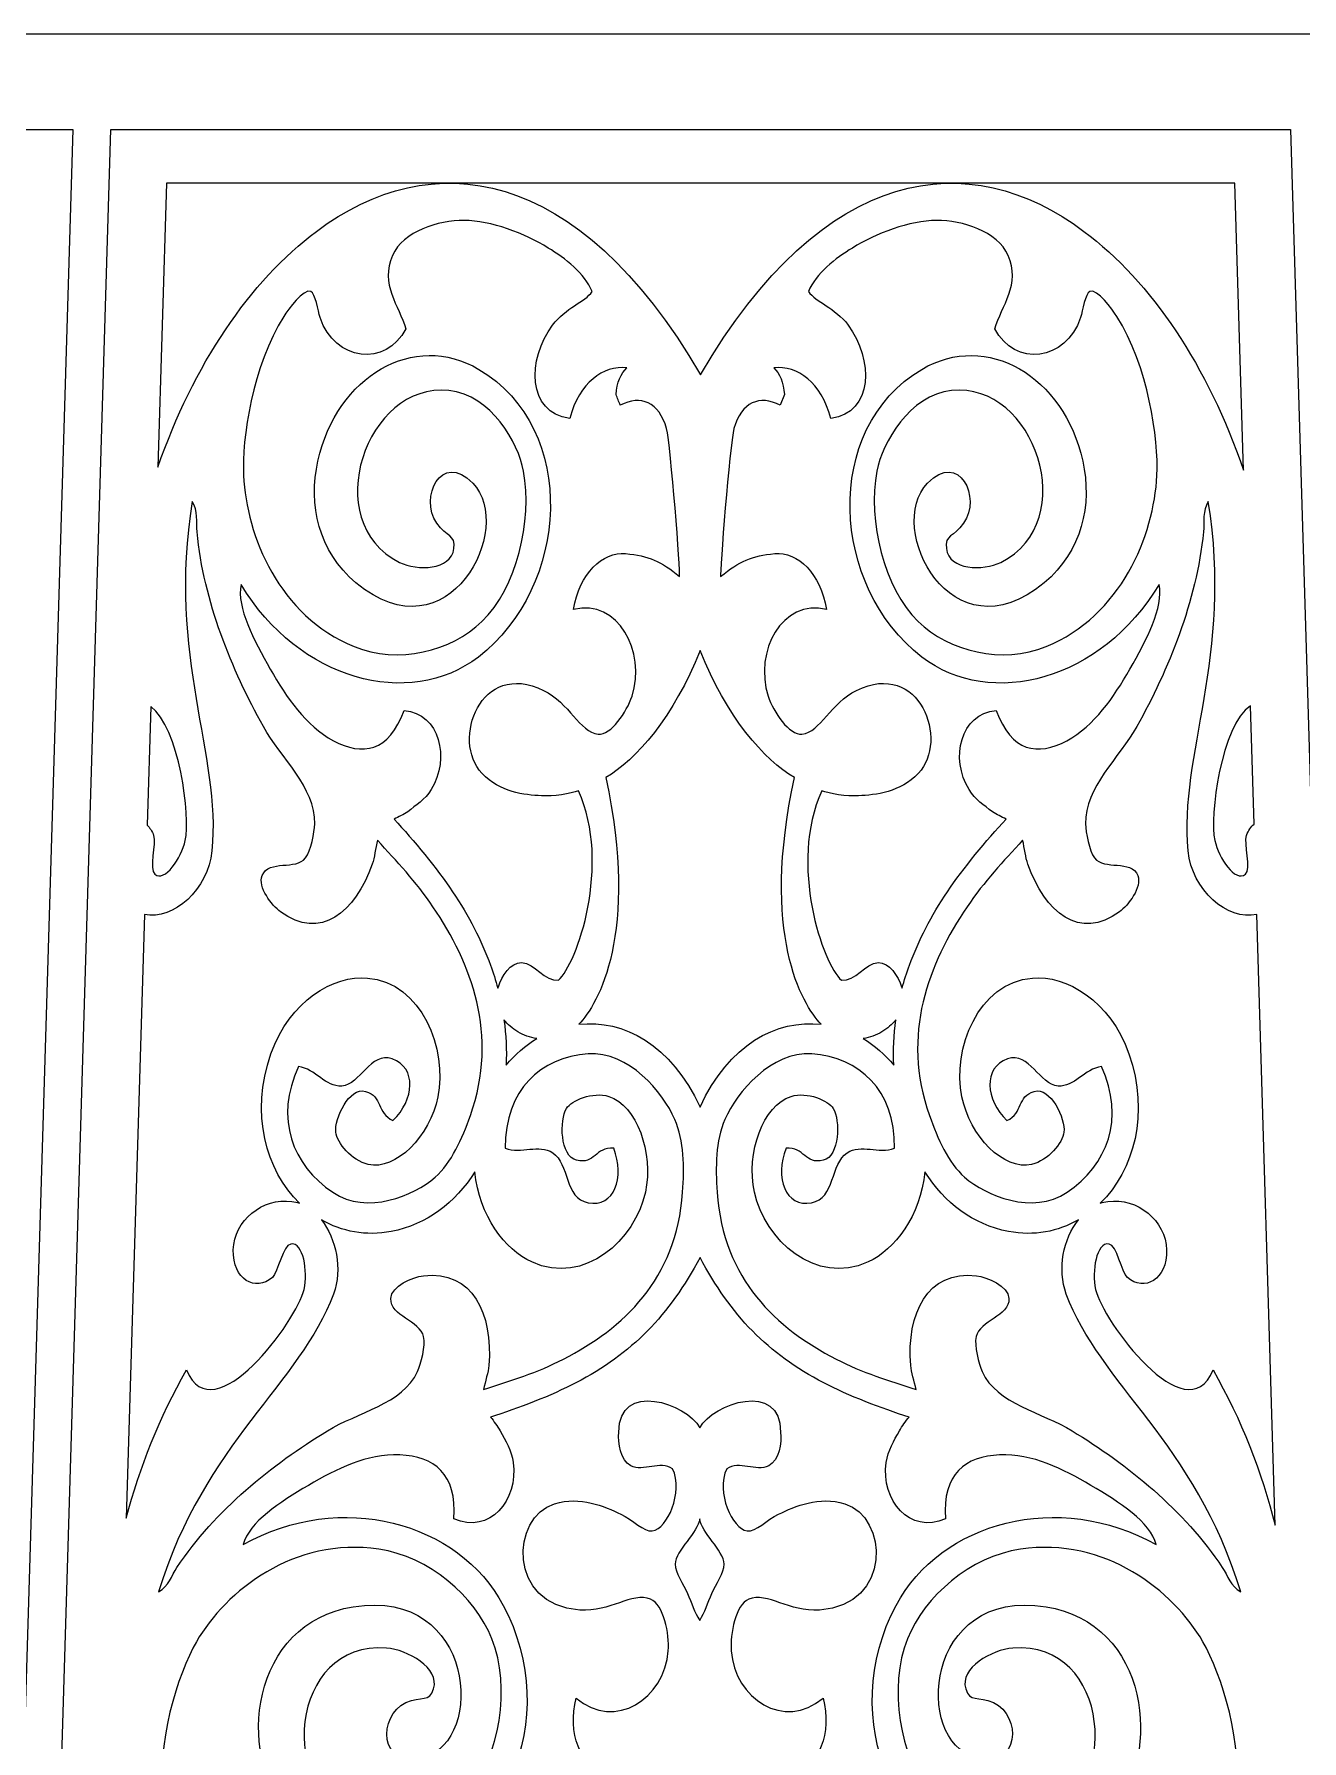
# Model space of a CAD drawing. Header units: millimetres. Extents: x -450 to 450, y -635 to 635.
# Drawn here: x -233.4 to -167, y 545.8 to 635.2 of the extents above; entities that cross this region are included whole.
import ezdxf

# ---------------------------------------------------------------- set-up
doc = ezdxf.new("R2010")
doc.units = ezdxf.units.MM
doc.header["$MEASUREMENT"] = 0
doc.layers.add('Camada 1', color=7, linetype='Continuous')

msp = doc.modelspace()

# ---------------------------------------------------------------- linework, layer by layer
at = {"layer": 'Camada 1', "color": 254, "lineweight": 20}
msp.add_lwpolyline([(-450, 35.1801), (450, 35.1801), (450, 635.1801), (-450, 635.1801), (-450, 35.1801)], close=True, dxfattribs=at)
at = {"layer": 'Camada 1', "color": 250, "lineweight": 20}
for points, knots in [([(-305.2894, 630.1801), (-305.2894, 630.1801), (-299.2439, 430.1057), (-299.2439, 430.1057), (-299.2439, 430.1057), (-299.2439, 430.1057), (-237.4341, 430.1057), (-237.4341, 430.1057), (-237.4341, 430.1057), (-237.4341, 430.1057), (-231.3886, 630.1801), (-231.3886, 630.1801), (-231.3886, 630.1801), (-231.3886, 630.1801), (-305.2894, 630.1801), (-305.2894, 630.1801)], [0, 0, 0, 0, 0.2, 0.2, 0.2, 0.2, 0.4, 0.4, 0.4, 0.4, 0.6, 0.6, 0.6, 0.6, 1, 1, 1, 1]), ([(-161.5333, 430.1057), (-161.5333, 430.1057), (-167.5788, 630.1801), (-167.5788, 630.1801), (-167.5788, 630.1801), (-167.5788, 630.1801), (-229.3886, 630.1801), (-229.3886, 630.1801), (-229.3886, 630.1801), (-229.3886, 630.1801), (-235.4341, 430.1057), (-235.4341, 430.1057), (-235.4341, 430.1057), (-235.4341, 430.1057), (-161.5333, 430.1057), (-161.5333, 430.1057)], [0, 0, 0, 0, 0.2, 0.2, 0.2, 0.2, 0.4, 0.4, 0.4, 0.4, 0.6, 0.6, 0.6, 0.6, 1, 1, 1, 1]), ([(-178.3926, 624.8489), (-184.3783, 629.3266), (-192.0252, 628.431), (-198.4919, 617.3354), (-198.4919, 617.3354), (-204.9662, 628.431), (-212.623, 629.3305), (-218.614, 624.8489), (-218.614, 624.8489), (-222.1015, 622.24), (-225.0866, 617.8211), (-226.9217, 612.4955), (-226.9217, 612.4955), (-226.9217, 612.4955), (-226.4719, 627.3801), (-226.4719, 627.3801), (-226.4719, 627.3801), (-226.4719, 627.3801), (-170.4955, 627.3801), (-170.4955, 627.3801), (-170.4955, 627.3801), (-170.4955, 627.3801), (-170.0411, 612.3415), (-170.0411, 612.3415), (-170.0411, 612.3415), (-171.8663, 617.7345), (-174.8688, 622.2128), (-178.3926, 624.8489)], [0, 0, 0, 0, 0.125, 0.125, 0.125, 0.125, 0.25, 0.25, 0.25, 0.25, 0.375, 0.375, 0.375, 0.375, 0.5, 0.5, 0.5, 0.5, 0.625, 0.625, 0.625, 0.625, 0.75, 0.75, 0.75, 0.75, 1, 1, 1, 1]), ([(-206.8204, 595.2754), (-206.2124, 595.2317), (-205.2854, 595.3845), (-204.8826, 595.5374), (-204.8826, 595.5374), (-203.1349, 591.6714), (-204.9738, 586.4513), (-205.9313, 585.6213), (-205.9313, 585.6213), (-206.6684, 585.534), (-207.1623, 586.5168), (-207.869, 586.5387), (-207.869, 586.5387), (-208.4313, 586.5605), (-208.9177, 585.8179), (-209.0772, 585.2718), (-209.0772, 585.2718), (-209.0924, 585.25), (-209.1076, 585.2281), (-209.1152, 585.2063), (-209.1152, 585.2063), (-209.2216, 585.5994), (-209.3472, 586.0127), (-209.4952, 586.4076), (-209.4952, 586.4076), (-209.9854, 587.7162), (-210.6225, 588.9827), (-211.4785, 590.2518), (-211.4785, 590.2518), (-212.3018, 591.4726), (-213.5226, 592.9601), (-214.5485, 594.0522), (-214.5485, 594.0522), (-214.3129, 594.1832), (-214.047, 594.2925), (-213.8342, 594.4454), (-213.8342, 594.4454), (-213.4011, 594.773), (-212.9299, 595.0787), (-212.6032, 595.603), (-212.6032, 595.603), (-211.6001, 597.2411), (-212.1548, 599.5781), (-214.0242, 599.7529), (-214.0242, 599.7529), (-214.8145, 597.5687), (-216.2051, 597.3502), (-217.7249, 598.1585), (-217.7249, 598.1585), (-219.1915, 598.9666), (-220.1641, 600.4081), (-221.038, 601.9152), (-221.038, 601.9152), (-221.9043, 603.4442), (-222.8086, 605.1259), (-222.5654, 606.349), (-222.5654, 606.349), (-219.5486, 601.3255), (-213.7658, 599.7748), (-210.1259, 602.5486), (-210.1259, 602.5486), (-205.369, 606.218), (-204.8418, 614.5021), (-210.1031, 617.6194), (-210.1031, 617.6194), (-213.5045, 619.6347), (-217.545, 617.2684), (-218.538, 612.8141), (-218.538, 612.8141), (-219.0495, 610.5195), (-218.5152, 608.0964), (-216.547, 606.4364), (-216.547, 606.4364), (-211.6761, 602.3957), (-208.173, 609.3414), (-210.4223, 611.6565), (-210.4223, 611.6565), (-212.0864, 613.3602), (-213.2415, 610.8921), (-212.3068, 609.5597), (-212.3068, 609.5597), (-211.7977, 608.8171), (-211.3113, 608.9701), (-211.4101, 608.2275), (-211.4101, 608.2275), (-211.5697, 607.0917), (-213.3327, 607.048), (-214.2597, 607.5067), (-214.2597, 607.5067), (-218.5304, 609.6253), (-216.0075, 616.9859), (-211.6761, 616.5054), (-211.6761, 616.5054), (-209.4496, 616.2652), (-208.0362, 613.7752), (-207.7626, 612.29), (-207.7626, 612.29), (-207.2839, 609.669), (-208.1274, 606.1743), (-209.9435, 604.4051), (-209.9435, 604.4051), (-211.5317, 602.8544), (-214.3433, 602.1555), (-216.6458, 603.0946), (-216.6458, 603.0946), (-220.5669, 604.689), (-222.2919, 608.9264), (-222.4362, 612.0497), (-222.4362, 612.0497), (-222.535, 613.9718), (-221.9651, 617.8159), (-220.3237, 620.3933), (-220.3237, 620.3933), (-220.0958, 620.7646), (-219.2903, 621.8566), (-218.9179, 621.7038), (-218.9179, 621.7038), (-218.6596, 621.5945), (-218.5456, 620.699), (-218.424, 620.3277), (-218.424, 620.3277), (-217.6413, 618.0344), (-214.9892, 617.7285), (-213.933, 619.7379), (-213.933, 619.7379), (-214.2901, 620.9611), (-215.3008, 622.0751), (-214.6321, 623.5821), (-214.6321, 623.5821), (-214.0622, 624.8708), (-212.2308, 625.4168), (-210.8782, 625.4168), (-210.8782, 625.4168), (-209.4648, 625.4168), (-207.7018, 624.7397), (-206.4708, 623.9753), (-206.4708, 623.9753), (-205.5893, 623.451), (-204.5407, 622.621), (-204.1683, 621.7038), (-204.1683, 621.7038), (-204.5331, 621.1359), (-205.5665, 620.8519), (-206.2428, 619.9346), (-206.2428, 619.9346), (-207.5727, 618.1435), (-207.5879, 615.3478), (-205.3462, 615.042), (-205.3462, 615.042), (-204.8294, 616.9422), (-203.5984, 617.8159), (-202.3446, 617.7067), (-202.3446, 617.7067), (-202.6561, 617.4009), (-202.8689, 616.9204), (-202.9145, 616.3089), (-202.9145, 616.3089), (-202.8461, 616.1122), (-202.7701, 615.9157), (-202.6941, 615.7409), (-202.6941, 615.7409), (-201.6227, 616.3089), (-200.6576, 615.8939), (-200.27, 614.5178), (-200.27, 614.5178), (-200.0497, 613.6224), (-199.5329, 606.9169), (-199.5861, 606.764), (-199.5861, 606.764), (-200.5512, 607.5721), (-201.2275, 607.8562), (-202.413, 607.9653), (-202.413, 607.9653), (-203.6212, 608.0745), (-204.8294, 606.9169), (-205.141, 605.0386), (-205.141, 605.0386), (-202.8005, 605.6064), (-201.3263, 602.8325), (-202.0786, 600.4955), (-202.0786, 600.4955), (-202.3522, 599.6655), (-203.1804, 598.4424), (-203.8492, 598.5079), (-203.8492, 598.5079), (-204.8218, 598.6171), (-205.3586, 600.134), (-206.714, 600.8013), (-206.714, 600.8013), (-210.0166, 602.4272), (-211.5697, 598.1802), (-209.9435, 596.4548), (-209.9435, 596.4548), (-208.9861, 595.45), (-207.7322, 595.3191), (-206.8204, 595.2754)], [0, 0, 0, 0, 0.02, 0.02, 0.02, 0.02, 0.04, 0.04, 0.04, 0.04, 0.06, 0.06, 0.06, 0.06, 0.08, 0.08, 0.08, 0.08, 0.1, 0.1, 0.1, 0.1, 0.12, 0.12, 0.12, 0.12, 0.14, 0.14, 0.14, 0.14, 0.16, 0.16, 0.16, 0.16, 0.18, 0.18, 0.18, 0.18, 0.2, 0.2, 0.2, 0.2, 0.22, 0.22, 0.22, 0.22, 0.24, 0.24, 0.24, 0.24, 0.26, 0.26, 0.26, 0.26, 0.28, 0.28, 0.28, 0.28, 0.3, 0.3, 0.3, 0.3, 0.32, 0.32, 0.32, 0.32, 0.34, 0.34, 0.34, 0.34, 0.36, 0.36, 0.36, 0.36, 0.38, 0.38, 0.38, 0.38, 0.4, 0.4, 0.4, 0.4, 0.42, 0.42, 0.42, 0.42, 0.44, 0.44, 0.44, 0.44, 0.46, 0.46, 0.46, 0.46, 0.48, 0.48, 0.48, 0.48, 0.5, 0.5, 0.5, 0.5, 0.52, 0.52, 0.52, 0.52, 0.54, 0.54, 0.54, 0.54, 0.56, 0.56, 0.56, 0.56, 0.58, 0.58, 0.58, 0.58, 0.6, 0.6, 0.6, 0.6, 0.62, 0.62, 0.62, 0.62, 0.64, 0.64, 0.64, 0.64, 0.66, 0.66, 0.66, 0.66, 0.68, 0.68, 0.68, 0.68, 0.7, 0.7, 0.7, 0.7, 0.72, 0.72, 0.72, 0.72, 0.74, 0.74, 0.74, 0.74, 0.76, 0.76, 0.76, 0.76, 0.78, 0.78, 0.78, 0.78, 0.8, 0.8, 0.8, 0.8, 0.82, 0.82, 0.82, 0.82, 0.84, 0.84, 0.84, 0.84, 0.86, 0.86, 0.86, 0.86, 0.88, 0.88, 0.88, 0.88, 0.9, 0.9, 0.9, 0.9, 0.92, 0.92, 0.92, 0.92, 0.94, 0.94, 0.94, 0.94, 0.96, 0.96, 0.96, 0.96, 1, 1, 1, 1]), ([(-182.4733, 594.0522), (-183.5067, 592.9601), (-184.7275, 591.4726), (-185.5508, 590.2518), (-185.5508, 590.2518), (-186.4068, 588.9827), (-187.0504, 587.7192), (-187.5418, 586.4076), (-187.5418, 586.4076), (-187.6886, 586.0157), (-187.8153, 585.5994), (-187.9217, 585.2063), (-187.9217, 585.2063), (-187.9369, 585.2281), (-187.9521, 585.25), (-187.9597, 585.2718), (-187.9597, 585.2718), (-188.1193, 585.8179), (-188.6056, 586.5605), (-189.1679, 586.5387), (-189.1679, 586.5387), (-189.8671, 586.5168), (-190.3686, 585.534), (-191.1057, 585.6213), (-191.1057, 585.6213), (-192.0632, 586.4513), (-193.8945, 591.6714), (-192.1391, 595.5374), (-192.1391, 595.5374), (-191.744, 595.3845), (-190.8093, 595.2317), (-190.209, 595.2754), (-190.209, 595.2754), (-189.2971, 595.3191), (-188.0357, 595.45), (-187.0706, 596.4548), (-187.0706, 596.4548), (-185.4445, 598.1802), (-187.0051, 602.4273), (-190.3078, 600.8013), (-190.3078, 600.8013), (-191.6632, 600.134), (-192.1999, 598.6171), (-193.1726, 598.5079), (-193.1726, 598.5079), (-193.8413, 598.4424), (-194.6696, 599.6655), (-194.9432, 600.4955), (-194.9432, 600.4955), (-195.6955, 602.8325), (-194.2213, 605.6064), (-191.8808, 605.0386), (-191.8808, 605.0386), (-192.1923, 606.9169), (-193.393, 608.0745), (-194.6012, 607.9653), (-194.6012, 607.9653), (-195.7867, 607.8562), (-196.4554, 607.5721), (-197.4356, 606.764), (-197.4356, 606.764), (-197.4888, 606.9169), (-196.9569, 613.6224), (-196.7365, 614.5178), (-196.7365, 614.5178), (-196.3414, 615.8939), (-195.3839, 616.3089), (-194.3125, 615.7409), (-194.3125, 615.7409), (-194.3125, 615.7409), (-194.0921, 616.3089), (-194.0921, 616.3089), (-194.0921, 616.3089), (-194.1301, 616.9204), (-194.3428, 617.4009), (-194.6544, 617.7067), (-194.6544, 617.7067), (-193.393, 617.8159), (-192.1619, 616.9422), (-191.6604, 615.042), (-191.6604, 615.042), (-189.4187, 615.3478), (-189.4263, 618.1435), (-190.7485, 619.9346), (-190.7485, 619.9346), (-191.4324, 620.8519), (-192.4583, 621.1359), (-192.8307, 621.7038), (-192.8307, 621.7038), (-192.4583, 622.621), (-191.402, 623.451), (-190.5282, 623.9753), (-190.5282, 623.9753), (-189.2971, 624.7397), (-187.5342, 625.4168), (-186.1132, 625.4168), (-186.1132, 625.4168), (-184.7681, 625.4168), (-182.9368, 624.8708), (-182.3669, 623.5821), (-182.3669, 623.5821), (-181.6982, 622.0751), (-182.7088, 620.9611), (-183.066, 619.7379), (-183.066, 619.7379), (-182.0097, 617.7285), (-179.3501, 618.0344), (-178.575, 620.3277), (-178.575, 620.3277), (-178.4534, 620.699), (-178.3318, 621.5945), (-178.0811, 621.7038), (-178.0811, 621.7038), (-177.7087, 621.8566), (-176.9032, 620.7646), (-176.6752, 620.3933), (-176.6752, 620.3933), (-175.0339, 617.8159), (-174.4715, 613.9718), (-174.5703, 612.0497), (-174.5703, 612.0497), (-174.7223, 608.9264), (-176.4549, 604.689), (-180.3759, 603.0946), (-180.3759, 603.0946), (-182.6784, 602.1555), (-185.49, 602.8544), (-187.0782, 604.4051), (-187.0782, 604.4051), (-188.8944, 606.1743), (-189.7303, 609.669), (-189.2439, 612.29), (-189.2439, 612.29), (-188.9704, 613.7752), (-187.5494, 616.2652), (-185.3305, 616.5054), (-185.3305, 616.5054), (-180.9915, 616.9859), (-178.4838, 609.6253), (-182.7544, 607.5067), (-182.7544, 607.5067), (-183.6891, 607.048), (-185.4521, 607.0917), (-185.604, 608.2275), (-185.604, 608.2275), (-185.7028, 608.9701), (-185.2165, 608.8171), (-184.6998, 609.5597), (-184.6998, 609.5597), (-183.7651, 610.8921), (-184.9201, 613.3602), (-186.5919, 611.6565), (-186.5919, 611.6565), (-188.8412, 609.3414), (-185.3457, 602.3957), (-180.4747, 606.4364), (-180.4747, 606.4364), (-178.499, 608.0964), (-177.9523, 610.5208), (-178.461, 612.8141), (-178.461, 612.8141), (-179.4492, 617.2697), (-183.4921, 619.6299), (-186.8883, 617.6194), (-186.8883, 617.6194), (-192.1624, 614.4973), (-191.6528, 606.218), (-186.8959, 602.5486), (-186.8959, 602.5486), (-183.2559, 599.7748), (-177.4731, 601.3255), (-174.4563, 606.349), (-174.4563, 606.349), (-174.2132, 605.1259), (-175.1175, 603.4442), (-175.9837, 601.9152), (-175.9837, 601.9152), (-176.8576, 600.4081), (-177.8303, 598.9666), (-179.2969, 598.1585), (-179.2969, 598.1585), (-180.8167, 597.3502), (-182.1997, 597.5687), (-182.9976, 599.7529), (-182.9976, 599.7529), (-184.8669, 599.5781), (-185.4217, 597.2411), (-184.4186, 595.603), (-184.4186, 595.603), (-184.0994, 595.0787), (-183.6283, 594.773), (-183.1876, 594.4454), (-183.1876, 594.4454), (-182.9748, 594.2925), (-182.7164, 594.1832), (-182.4733, 594.0522)], [0, 0, 0, 0, 0.02, 0.02, 0.02, 0.02, 0.04, 0.04, 0.04, 0.04, 0.06, 0.06, 0.06, 0.06, 0.08, 0.08, 0.08, 0.08, 0.1, 0.1, 0.1, 0.1, 0.12, 0.12, 0.12, 0.12, 0.14, 0.14, 0.14, 0.14, 0.16, 0.16, 0.16, 0.16, 0.18, 0.18, 0.18, 0.18, 0.2, 0.2, 0.2, 0.2, 0.22, 0.22, 0.22, 0.22, 0.24, 0.24, 0.24, 0.24, 0.26, 0.26, 0.26, 0.26, 0.28, 0.28, 0.28, 0.28, 0.3, 0.3, 0.3, 0.3, 0.32, 0.32, 0.32, 0.32, 0.34, 0.34, 0.34, 0.34, 0.36, 0.36, 0.36, 0.36, 0.38, 0.38, 0.38, 0.38, 0.4, 0.4, 0.4, 0.4, 0.42, 0.42, 0.42, 0.42, 0.44, 0.44, 0.44, 0.44, 0.46, 0.46, 0.46, 0.46, 0.48, 0.48, 0.48, 0.48, 0.5, 0.5, 0.5, 0.5, 0.52, 0.52, 0.52, 0.52, 0.54, 0.54, 0.54, 0.54, 0.56, 0.56, 0.56, 0.56, 0.58, 0.58, 0.58, 0.58, 0.6, 0.6, 0.6, 0.6, 0.62, 0.62, 0.62, 0.62, 0.64, 0.64, 0.64, 0.64, 0.66, 0.66, 0.66, 0.66, 0.68, 0.68, 0.68, 0.68, 0.7, 0.7, 0.7, 0.7, 0.72, 0.72, 0.72, 0.72, 0.74, 0.74, 0.74, 0.74, 0.76, 0.76, 0.76, 0.76, 0.78, 0.78, 0.78, 0.78, 0.8, 0.8, 0.8, 0.8, 0.82, 0.82, 0.82, 0.82, 0.84, 0.84, 0.84, 0.84, 0.86, 0.86, 0.86, 0.86, 0.88, 0.88, 0.88, 0.88, 0.9, 0.9, 0.9, 0.9, 0.92, 0.92, 0.92, 0.92, 0.94, 0.94, 0.94, 0.94, 0.96, 0.96, 0.96, 0.96, 1, 1, 1, 1]), ([(-210.5439, 578.5228), (-210.9922, 577.2997), (-211.5241, 576.0765), (-212.398, 575.2902), (-212.398, 575.2902), (-213.5074, 574.3292), (-215.9543, 573.3027), (-217.7629, 574.5039), (-217.7629, 574.5039), (-219.8754, 575.9236), (-220.8253, 578.3699), (-219.5562, 581.1), (-219.5562, 581.1), (-218.6747, 580.9691), (-218.1276, 580.008), (-217.2917, 580.0735), (-217.2917, 580.0735), (-216.3191, 580.1391), (-215.7947, 581.8864), (-214.6397, 581.4933), (-214.6397, 581.4933), (-213.3555, 581.0346), (-213.4771, 579.3528), (-214.6093, 578.2606), (-214.6093, 578.2606), (-215.4756, 578.6756), (-215.126, 579.5275), (-216.0455, 579.7896), (-216.0455, 579.7896), (-216.889, 580.0517), (-217.6869, 578.348), (-217.6033, 577.6491), (-217.6033, 577.6491), (-217.5349, 577.103), (-216.7674, 576.1639), (-215.9087, 575.9673), (-215.9087, 575.9673), (-214.4573, 575.6178), (-212.664, 577.4526), (-212.2536, 579.5056), (-212.2536, 579.5056), (-211.7445, 581.9956), (-213.0743, 585.4903), (-215.9467, 585.7305), (-215.9467, 585.7305), (-217.6869, 585.9053), (-220.035, 584.5292), (-221, 581.7554), (-221, 581.7554), (-222.0867, 578.632), (-221.2736, 575.6615), (-219.503, 573.936), (-219.503, 573.936), (-219.6322, 573.9797), (-219.769, 574.0016), (-219.9058, 574.0234), (-219.9058, 574.0234), (-221.4332, 574.2418), (-222.9454, 573.0186), (-222.9758, 571.4898), (-222.9758, 571.4898), (-223.0138, 569.939), (-221.8131, 569.262), (-220.924, 570.0482), (-220.924, 570.0482), (-220.6277, 570.3103), (-220.3693, 571.7519), (-219.9666, 571.7955), (-219.9666, 571.7955), (-219.2903, 571.9047), (-219.0547, 570.354), (-219.2675, 569.4148), (-219.2675, 569.4148), (-219.617, 567.8204), (-224.0244, 561.7921), (-225.4226, 565.1994), (-225.4226, 565.1994), (-226.8383, 562.7152), (-227.8856, 560.0893), (-228.5853, 557.4368), (-228.5853, 557.4368), (-228.5853, 557.4368), (-227.6299, 589.055), (-227.6299, 589.055), (-227.6299, 589.055), (-226.106, 588.7509), (-224.2904, 590.3643), (-224.0928, 592.3923), (-224.0928, 592.3923), (-223.5989, 597.4158), (-226.4561, 602.5705), (-225.1263, 610.6956), (-225.1263, 610.6956), (-224.8147, 610.215), (-224.9211, 609.6034), (-224.8755, 609.1011), (-224.8755, 609.1011), (-224.5184, 605.4536), (-223.067, 601.8933), (-221.3952, 598.9011), (-221.3952, 598.9011), (-220.4833, 597.2848), (-218.6747, 595.7122), (-218.7051, 593.8119), (-218.7051, 593.8119), (-218.7203, 593.3532), (-218.9027, 592.4141), (-219.1915, 592.021), (-219.1915, 592.021), (-219.6854, 591.3656), (-221.1064, 591.9554), (-221.456, 591.1036), (-221.456, 591.1036), (-221.7067, 590.492), (-220.9544, 589.531), (-220.4985, 589.2034), (-220.4985, 589.2034), (-218.4392, 587.6526), (-216.5774, 589.1815), (-215.696, 591.6933), (-215.696, 591.6933), (-215.5668, 592.0428), (-215.5288, 592.5232), (-215.4224, 592.9601), (-215.4224, 592.9601), (-214.4041, 591.8243), (-213.4101, 590.7965), (-212.512, 589.4655), (-212.512, 589.4655), (-210.4922, 586.472), (-209.0469, 582.8037), (-210.5439, 578.5228)], [0, 0, 0, 0, 0.0294118, 0.0294118, 0.0294118, 0.0294118, 0.0588235, 0.0588235, 0.0588235, 0.0588235, 0.0882353, 0.0882353, 0.0882353, 0.0882353, 0.1176471, 0.1176471, 0.1176471, 0.1176471, 0.1470588, 0.1470588, 0.1470588, 0.1470588, 0.1764706, 0.1764706, 0.1764706, 0.1764706, 0.2058824, 0.2058824, 0.2058824, 0.2058824, 0.2352941, 0.2352941, 0.2352941, 0.2352941, 0.2647059, 0.2647059, 0.2647059, 0.2647059, 0.2941176, 0.2941176, 0.2941176, 0.2941176, 0.3235294, 0.3235294, 0.3235294, 0.3235294, 0.3529412, 0.3529412, 0.3529412, 0.3529412, 0.3823529, 0.3823529, 0.3823529, 0.3823529, 0.4117647, 0.4117647, 0.4117647, 0.4117647, 0.4411765, 0.4411765, 0.4411765, 0.4411765, 0.4705882, 0.4705882, 0.4705882, 0.4705882, 0.5, 0.5, 0.5, 0.5, 0.5294118, 0.5294118, 0.5294118, 0.5294118, 0.5588235, 0.5588235, 0.5588235, 0.5588235, 0.5882353, 0.5882353, 0.5882353, 0.5882353, 0.6176471, 0.6176471, 0.6176471, 0.6176471, 0.6470588, 0.6470588, 0.6470588, 0.6470588, 0.6764706, 0.6764706, 0.6764706, 0.6764706, 0.7058824, 0.7058824, 0.7058824, 0.7058824, 0.7352941, 0.7352941, 0.7352941, 0.7352941, 0.7647059, 0.7647059, 0.7647059, 0.7647059, 0.7941176, 0.7941176, 0.7941176, 0.7941176, 0.8235294, 0.8235294, 0.8235294, 0.8235294, 0.8529412, 0.8529412, 0.8529412, 0.8529412, 0.8823529, 0.8823529, 0.8823529, 0.8823529, 0.9117647, 0.9117647, 0.9117647, 0.9117647, 0.9411765, 0.9411765, 0.9411765, 0.9411765, 1, 1, 1, 1]), ([(-169.3378, 589.067), (-169.3378, 589.067), (-168.3707, 557.0583), (-168.3707, 557.0583), (-168.3707, 557.0583), (-169.0667, 559.8392), (-170.1466, 562.5971), (-171.6295, 565.1994), (-171.6295, 565.1994), (-173.0353, 561.7921), (-177.4351, 567.8204), (-177.7847, 569.4148), (-177.7847, 569.4148), (-177.9899, 570.354), (-177.7543, 571.9047), (-177.078, 571.7955), (-177.078, 571.7955), (-176.6752, 571.7519), (-176.4169, 570.3103), (-176.1205, 570.0482), (-176.1205, 570.0482), (-175.239, 569.262), (-174.0308, 569.939), (-174.0612, 571.4898), (-174.0612, 571.4898), (-174.0916, 573.0186), (-175.6114, 574.2418), (-177.1388, 574.0234), (-177.1388, 574.0234), (-177.2832, 574.0016), (-177.4199, 573.9797), (-177.5415, 573.936), (-177.5415, 573.936), (-175.771, 575.6615), (-174.9503, 578.632), (-176.0369, 581.7554), (-176.0369, 581.7554), (-177.002, 584.5292), (-179.3501, 585.9053), (-181.0902, 585.7305), (-181.0902, 585.7305), (-183.9627, 585.4903), (-185.3001, 581.9956), (-184.7909, 579.5056), (-184.7909, 579.5056), (-184.3806, 577.4526), (-182.5872, 575.6178), (-181.1358, 575.9673), (-181.1358, 575.9673), (-180.2772, 576.1639), (-179.5021, 577.103), (-179.4413, 577.6491), (-179.4413, 577.6491), (-179.3577, 578.348), (-180.1556, 580.0517), (-180.9991, 579.7896), (-180.9991, 579.7896), (-181.9109, 579.5275), (-181.5614, 578.6756), (-182.4353, 578.2606), (-182.4353, 578.2606), (-183.5599, 579.3528), (-183.6891, 581.0346), (-182.4049, 581.4933), (-182.4049, 581.4933), (-181.2422, 581.8864), (-180.7255, 580.1391), (-179.7452, 580.0735), (-179.7452, 580.0735), (-178.9169, 580.008), (-178.3546, 580.9691), (-177.4807, 581.1), (-177.4807, 581.1), (-176.2193, 578.3699), (-177.1692, 575.9236), (-179.2817, 574.5039), (-179.2817, 574.5039), (-181.0902, 573.3027), (-183.5371, 574.3292), (-184.6466, 575.2902), (-184.6466, 575.2902), (-185.5204, 576.0765), (-186.0524, 577.2997), (-186.4931, 578.5228), (-186.4931, 578.5228), (-187.9901, 582.8037), (-186.5433, 586.4707), (-184.5174, 589.4655), (-184.5174, 589.4655), (-183.6178, 590.7953), (-182.6252, 591.8243), (-181.607, 592.9601), (-181.607, 592.9601), (-181.5006, 592.5232), (-181.4626, 592.0428), (-181.3334, 591.6933), (-181.3334, 591.6933), (-180.4519, 589.1815), (-178.5978, 587.6526), (-176.5309, 589.2034), (-176.5309, 589.2034), (-176.0749, 589.531), (-175.3378, 590.492), (-175.5734, 591.1036), (-175.5734, 591.1036), (-175.9153, 591.9554), (-177.344, 591.3656), (-177.8379, 592.021), (-177.8379, 592.021), (-178.1266, 592.4141), (-178.3014, 593.3532), (-178.3166, 593.8119), (-178.3166, 593.8119), (-178.347, 595.7122), (-176.5461, 597.2848), (-175.6266, 598.9011), (-175.6266, 598.9011), (-173.9548, 601.8933), (-172.5034, 605.4536), (-172.1311, 609.1011), (-172.1311, 609.1011), (-172.0779, 609.6034), (-172.1994, 610.215), (-171.8803, 610.6956), (-171.8803, 610.6956), (-170.5657, 602.5705), (-173.4229, 597.4158), (-172.9365, 592.3923), (-172.9365, 592.3923), (-172.7366, 590.3391), (-170.8848, 588.7107), (-169.3378, 589.067)], [0, 0, 0, 0, 0.0294118, 0.0294118, 0.0294118, 0.0294118, 0.0588235, 0.0588235, 0.0588235, 0.0588235, 0.0882353, 0.0882353, 0.0882353, 0.0882353, 0.1176471, 0.1176471, 0.1176471, 0.1176471, 0.1470588, 0.1470588, 0.1470588, 0.1470588, 0.1764706, 0.1764706, 0.1764706, 0.1764706, 0.2058824, 0.2058824, 0.2058824, 0.2058824, 0.2352941, 0.2352941, 0.2352941, 0.2352941, 0.2647059, 0.2647059, 0.2647059, 0.2647059, 0.2941176, 0.2941176, 0.2941176, 0.2941176, 0.3235294, 0.3235294, 0.3235294, 0.3235294, 0.3529412, 0.3529412, 0.3529412, 0.3529412, 0.3823529, 0.3823529, 0.3823529, 0.3823529, 0.4117647, 0.4117647, 0.4117647, 0.4117647, 0.4411765, 0.4411765, 0.4411765, 0.4411765, 0.4705882, 0.4705882, 0.4705882, 0.4705882, 0.5, 0.5, 0.5, 0.5, 0.5294118, 0.5294118, 0.5294118, 0.5294118, 0.5588235, 0.5588235, 0.5588235, 0.5588235, 0.5882353, 0.5882353, 0.5882353, 0.5882353, 0.6176471, 0.6176471, 0.6176471, 0.6176471, 0.6470588, 0.6470588, 0.6470588, 0.6470588, 0.6764706, 0.6764706, 0.6764706, 0.6764706, 0.7058824, 0.7058824, 0.7058824, 0.7058824, 0.7352941, 0.7352941, 0.7352941, 0.7352941, 0.7647059, 0.7647059, 0.7647059, 0.7647059, 0.7941176, 0.7941176, 0.7941176, 0.7941176, 0.8235294, 0.8235294, 0.8235294, 0.8235294, 0.8529412, 0.8529412, 0.8529412, 0.8529412, 0.8823529, 0.8823529, 0.8823529, 0.8823529, 0.9117647, 0.9117647, 0.9117647, 0.9117647, 0.9411765, 0.9411765, 0.9411765, 0.9411765, 1, 1, 1, 1]), ([(-193.5678, 596.2363), (-195.3459, 588.0021), (-193.1726, 584.3763), (-192.1695, 583.3061), (-192.1695, 583.3061), (-194.4948, 583.5682), (-197.0177, 582.2577), (-198.5147, 578.9596), (-198.5147, 578.9596), (-200.0193, 582.2577), (-202.5421, 583.5682), (-204.8598, 583.3061), (-204.8598, 583.3061), (-203.8644, 584.3763), (-201.6911, 588.0021), (-203.454, 596.2363), (-203.454, 596.2363), (-201.8962, 597.11), (-199.8673, 599.447), (-198.5071, 602.8981), (-198.5071, 602.8981), (-197.1545, 599.447), (-195.1255, 597.11), (-193.5678, 596.2363)], [0, 0, 0, 0, 0.1428571, 0.1428571, 0.1428571, 0.1428571, 0.2857143, 0.2857143, 0.2857143, 0.2857143, 0.4285714, 0.4285714, 0.4285714, 0.4285714, 0.5714286, 0.5714286, 0.5714286, 0.5714286, 0.7142857, 0.7142857, 0.7142857, 0.7142857, 1, 1, 1, 1]), ([(-169.6677, 599.9843), (-169.6677, 599.9843), (-169.4807, 593.7946), (-169.4807, 593.7946), (-169.4807, 593.7946), (-169.6456, 593.6569), (-169.7828, 593.458), (-169.8742, 593.2004), (-169.8742, 593.2004), (-170.0109, 592.8073), (-169.6234, 591.4093), (-169.935, 591.1691), (-169.935, 591.1691), (-170.4669, 590.7323), (-171.3256, 591.9991), (-171.5383, 592.9382), (-171.5383, 592.9382), (-171.8294, 594.1675), (-171.2009, 599.0272), (-169.6677, 599.9843)], [0, 0, 0, 0, 0.1666667, 0.1666667, 0.1666667, 0.1666667, 0.3333333, 0.3333333, 0.3333333, 0.3333333, 0.5, 0.5, 0.5, 0.5, 0.6666667, 0.6666667, 0.6666667, 0.6666667, 1, 1, 1, 1]), ([(-227.3008, 599.9474), (-225.8092, 598.9108), (-225.2034, 594.1529), (-225.491, 592.9382), (-225.491, 592.9382), (-225.7038, 591.9991), (-226.5625, 590.7323), (-227.0868, 591.1691), (-227.0868, 591.1691), (-227.3984, 591.4093), (-227.0184, 592.8073), (-227.1476, 593.2004), (-227.1476, 593.2004), (-227.2306, 593.4261), (-227.3482, 593.6067), (-227.4883, 593.7407), (-227.4883, 593.7407), (-227.4883, 593.7407), (-227.3008, 599.9474), (-227.3008, 599.9474)], [0, 0, 0, 0, 0.1666667, 0.1666667, 0.1666667, 0.1666667, 0.3333333, 0.3333333, 0.3333333, 0.3333333, 0.5, 0.5, 0.5, 0.5, 0.6666667, 0.6666667, 0.6666667, 0.6666667, 1, 1, 1, 1]), ([(-208.059, 582.9129), (-207.7635, 582.7365), (-207.4207, 582.6072), (-207.0711, 582.5635), (-207.0711, 582.5635), (-207.6714, 582.1922), (-208.211, 581.7335), (-208.6745, 581.1656), (-208.6745, 581.1656), (-208.6441, 581.9519), (-208.6821, 582.76), (-208.7885, 583.5463), (-208.7885, 583.5463), (-208.5909, 583.3061), (-208.3485, 583.0858), (-208.059, 582.9129)], [0, 0, 0, 0, 0.2, 0.2, 0.2, 0.2, 0.4, 0.4, 0.4, 0.4, 0.6, 0.6, 0.6, 0.6, 1, 1, 1, 1]), ([(-189.9582, 582.5635), (-189.6163, 582.6072), (-189.281, 582.7365), (-188.9856, 582.9129), (-188.9856, 582.9129), (-188.696, 583.0859), (-188.446, 583.3061), (-188.2485, 583.5463), (-188.2485, 583.5463), (-188.3549, 582.76), (-188.3929, 581.9519), (-188.3625, 581.1656), (-188.3625, 581.1656), (-188.826, 581.7335), (-189.3731, 582.1922), (-189.9582, 582.5635)], [0, 0, 0, 0, 0.2, 0.2, 0.2, 0.2, 0.4, 0.4, 0.4, 0.4, 0.6, 0.6, 0.6, 0.6, 1, 1, 1, 1]), ([(-204.3811, 581.7554), (-202.261, 581.9083), (-200.4524, 579.7459), (-199.8369, 578.3262), (-199.8369, 578.3262), (-199.343, 577.1904), (-199.3354, 575.8145), (-199.4266, 574.5039), (-199.4266, 574.5039), (-199.7457, 569.9172), (-202.5496, 567.3831), (-205.6653, 565.7672), (-205.6653, 565.7672), (-207.0557, 565.0462), (-208.4161, 564.6533), (-209.8599, 564.1728), (-209.8599, 564.1728), (-209.7688, 564.6096), (-209.6092, 565.0683), (-209.5788, 565.4396), (-209.5788, 565.4396), (-209.3584, 568.1261), (-210.4451, 570.4414), (-213.0135, 570.1355), (-213.0135, 570.1355), (-213.5758, 570.0701), (-214.6853, 569.6114), (-214.7157, 568.9342), (-214.7157, 568.9342), (-214.7613, 568.017), (-213.1807, 567.7767), (-212.9983, 566.9467), (-212.9983, 566.9467), (-212.8995, 566.4661), (-213.1275, 565.527), (-213.3175, 565.112), (-213.3175, 565.112), (-214.1002, 563.4084), (-216.4786, 562.9715), (-218.0364, 562.0104), (-218.0364, 562.0104), (-220.9468, 560.2413), (-223.9256, 557.8606), (-225.9242, 554.8464), (-225.9242, 554.8464), (-226.1977, 554.4314), (-226.3649, 553.8418), (-226.8892, 553.5796), (-226.8892, 553.5796), (-224.4728, 561.4208), (-219.465, 564.4786), (-217.7249, 569.1746), (-217.7249, 569.1746), (-217.2385, 570.5069), (-217.5805, 572.0577), (-218.3556, 573.0623), (-218.3556, 573.0623), (-217.2917, 572.4508), (-216.024, 572.1972), (-214.7005, 572.4508), (-214.7005, 572.4508), (-212.8324, 572.8087), (-211.3493, 573.9579), (-210.3159, 575.5741), (-210.3159, 575.5741), (-210.0803, 573.2808), (-208.7353, 571.4898), (-207.3371, 570.8564), (-207.3371, 570.8564), (-204.5559, 569.5896), (-201.9114, 572.0358), (-201.3795, 574.5039), (-201.3795, 574.5039), (-200.9388, 576.5571), (-201.8354, 579.0906), (-203.2944, 579.5275), (-203.2944, 579.5275), (-204.1531, 579.7896), (-205.2398, 579.3309), (-205.5133, 578.8941), (-205.5133, 578.8941), (-205.8781, 578.3043), (-205.8553, 576.3823), (-204.9814, 576.1858), (-204.9814, 576.1858), (-204.0315, 575.9454), (-204.0087, 576.8847), (-203.0361, 576.8191), (-203.0361, 576.8191), (-202.4433, 575.2684), (-203.0133, 573.6958), (-204.3735, 573.9579), (-204.3735, 573.9579), (-205.6197, 574.1763), (-205.3614, 576.011), (-206.2352, 576.5789), (-206.2352, 576.5789), (-206.9723, 577.0593), (-207.869, 576.4915), (-208.7277, 576.8191), (-208.7277, 576.8191), (-208.7353, 579.8989), (-206.8659, 581.5587), (-204.3811, 581.7554)], [0, 0, 0, 0, 0.037037, 0.037037, 0.037037, 0.037037, 0.0740741, 0.0740741, 0.0740741, 0.0740741, 0.1111111, 0.1111111, 0.1111111, 0.1111111, 0.1481481, 0.1481481, 0.1481481, 0.1481481, 0.1851852, 0.1851852, 0.1851852, 0.1851852, 0.2222222, 0.2222222, 0.2222222, 0.2222222, 0.2592593, 0.2592593, 0.2592593, 0.2592593, 0.2962963, 0.2962963, 0.2962963, 0.2962963, 0.3333333, 0.3333333, 0.3333333, 0.3333333, 0.3703704, 0.3703704, 0.3703704, 0.3703704, 0.4074074, 0.4074074, 0.4074074, 0.4074074, 0.4444444, 0.4444444, 0.4444444, 0.4444444, 0.4814815, 0.4814815, 0.4814815, 0.4814815, 0.5185185, 0.5185185, 0.5185185, 0.5185185, 0.5555556, 0.5555556, 0.5555556, 0.5555556, 0.5925926, 0.5925926, 0.5925926, 0.5925926, 0.6296296, 0.6296296, 0.6296296, 0.6296296, 0.6666667, 0.6666667, 0.6666667, 0.6666667, 0.7037037, 0.7037037, 0.7037037, 0.7037037, 0.7407407, 0.7407407, 0.7407407, 0.7407407, 0.7777778, 0.7777778, 0.7777778, 0.7777778, 0.8148148, 0.8148148, 0.8148148, 0.8148148, 0.8518519, 0.8518519, 0.8518519, 0.8518519, 0.8888889, 0.8888889, 0.8888889, 0.8888889, 0.9259259, 0.9259259, 0.9259259, 0.9259259, 1, 1, 1, 1]), ([(-179.3197, 569.1746), (-177.5871, 564.4786), (-172.587, 561.4208), (-170.1781, 553.5796), (-170.1781, 553.5796), (-170.7025, 553.8418), (-170.8696, 554.4314), (-171.1432, 554.8464), (-171.1432, 554.8464), (-173.1417, 557.8606), (-176.1129, 560.2413), (-179.0157, 562.0104), (-179.0157, 562.0104), (-180.5811, 562.9715), (-182.952, 563.4084), (-183.7347, 565.112), (-183.7347, 565.112), (-183.9171, 565.527), (-184.1526, 566.4661), (-184.0462, 566.9467), (-184.0462, 566.9467), (-183.8715, 567.7767), (-182.2909, 568.017), (-182.3289, 568.9342), (-182.3289, 568.9342), (-182.3593, 569.6114), (-183.4611, 570.0701), (-184.031, 570.1355), (-184.031, 570.1355), (-186.5995, 570.4414), (-187.6937, 568.1261), (-187.4734, 565.4396), (-187.4734, 565.4396), (-187.443, 565.0683), (-187.2834, 564.6096), (-187.1922, 564.1728), (-187.1922, 564.1728), (-188.636, 564.6533), (-189.9964, 565.0462), (-191.3868, 565.7672), (-191.3868, 565.7672), (-194.5025, 567.3831), (-197.2988, 569.9172), (-197.618, 574.5039), (-197.618, 574.5039), (-197.7092, 575.8145), (-197.7016, 577.1904), (-197.2077, 578.3262), (-197.2077, 578.3262), (-196.5845, 579.7459), (-194.776, 581.9083), (-192.6559, 581.7554), (-192.6559, 581.7554), (-190.171, 581.5587), (-188.3017, 579.8989), (-188.3169, 576.8191), (-188.3169, 576.8191), (-189.1679, 576.4915), (-190.0722, 577.0593), (-190.8093, 576.5789), (-190.8093, 576.5789), (-191.6756, 576.011), (-191.4248, 574.1763), (-192.6787, 573.9579), (-192.6787, 573.9579), (-194.0313, 573.6958), (-194.6088, 575.2684), (-194.0085, 576.8191), (-194.0085, 576.8191), (-193.0358, 576.8847), (-193.013, 575.9454), (-192.0556, 576.1858), (-192.0556, 576.1858), (-191.1893, 576.3823), (-191.1665, 578.3043), (-191.5312, 578.8941), (-191.5312, 578.8941), (-191.7972, 579.3309), (-192.8914, 579.7896), (-193.7425, 579.5275), (-193.7425, 579.5275), (-195.2091, 579.0906), (-196.1058, 576.5571), (-195.6651, 574.5039), (-195.6651, 574.5039), (-195.1255, 572.0358), (-192.4811, 569.5896), (-189.7075, 570.8564), (-189.7075, 570.8564), (-188.3093, 571.4898), (-186.9642, 573.2808), (-186.7287, 575.5741), (-186.7287, 575.5741), (-185.7028, 573.9579), (-184.2122, 572.8079), (-182.3441, 572.4508), (-182.3441, 572.4508), (-181.0132, 572.1963), (-179.7528, 572.4508), (-178.689, 573.0623), (-178.689, 573.0623), (-179.4641, 572.0577), (-179.806, 570.5069), (-179.3197, 569.1746)], [0, 0, 0, 0, 0.037037, 0.037037, 0.037037, 0.037037, 0.0740741, 0.0740741, 0.0740741, 0.0740741, 0.1111111, 0.1111111, 0.1111111, 0.1111111, 0.1481481, 0.1481481, 0.1481481, 0.1481481, 0.1851852, 0.1851852, 0.1851852, 0.1851852, 0.2222222, 0.2222222, 0.2222222, 0.2222222, 0.2592593, 0.2592593, 0.2592593, 0.2592593, 0.2962963, 0.2962963, 0.2962963, 0.2962963, 0.3333333, 0.3333333, 0.3333333, 0.3333333, 0.3703704, 0.3703704, 0.3703704, 0.3703704, 0.4074074, 0.4074074, 0.4074074, 0.4074074, 0.4444444, 0.4444444, 0.4444444, 0.4444444, 0.4814815, 0.4814815, 0.4814815, 0.4814815, 0.5185185, 0.5185185, 0.5185185, 0.5185185, 0.5555556, 0.5555556, 0.5555556, 0.5555556, 0.5925926, 0.5925926, 0.5925926, 0.5925926, 0.6296296, 0.6296296, 0.6296296, 0.6296296, 0.6666667, 0.6666667, 0.6666667, 0.6666667, 0.7037037, 0.7037037, 0.7037037, 0.7037037, 0.7407407, 0.7407407, 0.7407407, 0.7407407, 0.7777778, 0.7777778, 0.7777778, 0.7777778, 0.8148148, 0.8148148, 0.8148148, 0.8148148, 0.8518519, 0.8518519, 0.8518519, 0.8518519, 0.8888889, 0.8888889, 0.8888889, 0.8888889, 0.9259259, 0.9259259, 0.9259259, 0.9259259, 1, 1, 1, 1]), ([(-172.1615, 550.9586), (-171.1964, 549.2987), (-170.0033, 545.6074), (-170.4441, 542.4404), (-170.4441, 542.4404), (-170.5125, 542.0036), (-170.8088, 540.5838), (-171.2648, 540.5401), (-171.2648, 540.5401), (-171.5535, 540.4964), (-172.0779, 541.2173), (-172.3742, 541.4793), (-172.3742, 541.4793), (-174.1752, 543.0956), (-176.9488, 541.938), (-177.1008, 539.5791), (-177.1008, 539.5791), (-176.2117, 538.6836), (-174.6995, 538.2468), (-174.6919, 536.5431), (-174.6919, 536.5431), (-174.6995, 535.1016), (-176.3029, 533.6163), (-177.6707, 532.8955), (-177.6707, 532.8955), (-179.1145, 532.1093), (-181.2042, 531.7598), (-182.7848, 531.7817), (-182.7848, 531.7817), (-183.9095, 531.7817), (-185.3153, 531.9563), (-186.098, 532.5679), (-186.098, 532.5679), (-185.9536, 533.2887), (-185.0341, 534.0968), (-184.7377, 535.2763), (-184.7377, 535.2763), (-184.1602, 537.5916), (-185.3457, 540.1033), (-187.7089, 539.186), (-187.7089, 539.186), (-187.2378, 535.9316), (-189.9278, 534.0968), (-192.4811, 535.189), (-192.4811, 535.189), (-194.2973, 535.9753), (-196.6909, 539.0549), (-197.2381, 541.0862), (-197.2381, 541.0862), (-197.4964, 542.0691), (-197.428, 543.6198), (-197.2305, 544.3406), (-197.2305, 544.3406), (-195.969, 544.1441), (-194.7684, 543.4232), (-193.5526, 543.9474), (-193.5526, 543.9474), (-192.2987, 544.4935), (-191.592, 546.1535), (-192.0632, 548.01), (-192.0632, 548.01), (-194.1225, 546.2626), (-196.6909, 547.9881), (-196.8809, 550.4781), (-196.8809, 550.4781), (-196.9569, 551.3736), (-196.6453, 552.9025), (-195.9614, 553.1864), (-195.9614, 553.1864), (-194.9736, 553.5796), (-193.8561, 552.5031), (-192.2531, 552.6186), (-192.2531, 552.6186), (-188.4002, 552.8961), (-188.674, 557.5112), (-190.9309, 558.1882), (-190.9309, 558.1882), (-192.2683, 558.6032), (-193.5298, 558.0571), (-194.4036, 557.6421), (-194.4036, 557.6421), (-195.004, 557.3582), (-195.5967, 556.703), (-196.045, 556.7685), (-196.045, 556.7685), (-196.8429, 556.8777), (-197.6864, 558.7779), (-197.1165, 560.0229), (-197.1165, 560.0229), (-196.4554, 560.4597), (-195.5891, 559.8482), (-194.9128, 560.1758), (-194.9128, 560.1758), (-194.3732, 560.4597), (-194.2213, 561.3771), (-194.2897, 561.945), (-194.2897, 561.945), (-194.2821, 564.6315), (-197.8384, 563.4739), (-198.5223, 562.1634), (-198.5223, 562.1634), (-199.2138, 563.4739), (-202.7701, 564.6315), (-202.7701, 561.945), (-202.7701, 561.945), (-202.8309, 561.3771), (-202.6865, 560.4597), (-202.147, 560.1758), (-202.147, 560.1758), (-201.4707, 559.8482), (-200.6044, 560.4597), (-199.9509, 560.0229), (-199.9509, 560.0229), (-199.381, 558.7779), (-200.2169, 556.8777), (-201.0147, 556.7685), (-201.0147, 556.7685), (-201.4631, 556.703), (-202.0558, 557.3582), (-202.6561, 557.6421), (-202.6561, 557.6421), (-203.5376, 558.0571), (-204.799, 558.6032), (-206.1364, 558.1882), (-206.1364, 558.1882), (-208.4009, 557.5112), (-208.6672, 552.8961), (-204.8142, 552.6186), (-204.8142, 552.6186), (-203.2112, 552.5031), (-202.0938, 553.5796), (-201.1059, 553.1864), (-201.1059, 553.1864), (-200.422, 552.9025), (-200.1105, 551.3736), (-200.1789, 550.4781), (-200.1789, 550.4781), (-200.3764, 547.9881), (-202.9525, 546.2626), (-205.0042, 548.01), (-205.0042, 548.01), (-205.4753, 546.1535), (-204.7686, 544.4935), (-203.53, 543.9474), (-203.53, 543.9474), (-202.3142, 543.4232), (-201.1135, 544.1441), (-199.8369, 544.3406), (-199.8369, 544.3406), (-199.6545, 543.6198), (-199.5785, 542.0691), (-199.8521, 541.0862), (-199.8521, 541.0862), (-200.3916, 539.0549), (-202.7777, 535.9753), (-204.6015, 535.189), (-204.6015, 535.189), (-207.1547, 534.0968), (-209.8447, 535.9316), (-209.366, 539.186), (-209.366, 539.186), (-211.7369, 540.1033), (-212.9223, 537.5916), (-212.3448, 535.2763), (-212.3448, 535.2763), (-212.0484, 534.0968), (-211.1366, 533.2887), (-210.9922, 532.5679), (-210.9922, 532.5679), (-211.7673, 531.9563), (-213.1807, 531.7817), (-214.3053, 531.7817), (-214.3053, 531.7817), (-215.8783, 531.7598), (-217.968, 532.1093), (-219.4118, 532.8955), (-219.4118, 532.8955), (-220.7797, 533.6163), (-222.3906, 535.1016), (-222.3906, 536.5431), (-222.3906, 536.5431), (-222.383, 538.2468), (-220.8633, 538.6836), (-219.9742, 539.5791), (-219.9742, 539.5791), (-220.1262, 541.938), (-222.8998, 543.0956), (-224.7083, 541.4793), (-224.7083, 541.4793), (-225.0047, 541.2173), (-225.5214, 540.4964), (-225.8178, 540.5401), (-225.8178, 540.5401), (-226.2737, 540.5838), (-226.5701, 542.0036), (-226.6309, 542.4404), (-226.6309, 542.4404), (-227.064, 545.6074), (-225.871, 549.2987), (-224.9059, 550.9586), (-224.9059, 550.9586), (-223.3557, 553.6233), (-219.7994, 556.4627), (-215.3464, 555.8075), (-215.3464, 555.8075), (-212.7324, 555.4362), (-210.3083, 553.3394), (-209.4192, 551.1115), (-209.4192, 551.1115), (-208.4009, 548.5561), (-209.0393, 544.9958), (-210.6198, 542.9208), (-210.6198, 542.9208), (-211.5165, 541.7414), (-213.9862, 540.278), (-216.2963, 541.2391), (-216.2963, 541.2391), (-220.8177, 543.1393), (-220.0198, 551.0023), (-214.9513, 550.6309), (-214.9513, 550.6309), (-213.8418, 550.5436), (-212.1472, 549.5826), (-212.474, 548.4905), (-212.474, 548.4905), (-212.6944, 547.7698), (-213.1123, 548.1411), (-213.9254, 547.7698), (-213.9254, 547.7698), (-215.4148, 547.0708), (-215.3616, 544.2751), (-212.9755, 544.9085), (-212.9755, 544.9085), (-209.7688, 545.7604), (-210.2627, 553.8199), (-216.6914, 552.7933), (-216.6914, 552.7933), (-219.3283, 552.3565), (-220.9307, 550.4975), (-221.4484, 548.2065), (-221.4484, 548.2065), (-222.4656, 543.7048), (-219.5029, 539.452), (-215.2172, 539.4262), (-215.2172, 539.4262), (-208.6441, 539.3865), (-205.7109, 547.0708), (-208.8265, 552.8588), (-208.8265, 552.8588), (-211.1518, 557.249), (-217.3525, 558.909), (-222.459, 556.0477), (-222.459, 556.0477), (-222.1323, 557.249), (-220.5365, 558.2538), (-219.0395, 559.1493), (-219.0395, 559.1493), (-217.5501, 560.0229), (-215.9923, 560.8093), (-214.2521, 560.7437), (-214.2521, 560.7437), (-212.4588, 560.6782), (-211.243, 559.7608), (-211.4101, 557.4019), (-211.4101, 557.4019), (-209.5332, 556.5719), (-208.0362, 558.3629), (-208.3022, 560.3506), (-208.3022, 560.3506), (-208.3933, 560.9839), (-208.7049, 561.5082), (-208.9861, 562.0104), (-208.9861, 562.0104), (-209.1304, 562.2508), (-209.3204, 562.5128), (-209.4952, 562.7313), (-209.4952, 562.7313), (-208.0742, 563.1681), (-206.2935, 563.8612), (-205.0194, 564.5222), (-205.0194, 564.5222), (-202.0838, 566.0452), (-200.1333, 568.0607), (-198.5147, 571.0966), (-198.5147, 571.0966), (-196.9113, 568.0607), (-194.9612, 566.0442), (-192.0328, 564.5222), (-192.0328, 564.5222), (-190.759, 563.8602), (-188.9856, 563.1681), (-187.557, 562.7313), (-187.557, 562.7313), (-187.7317, 562.5128), (-187.9293, 562.2508), (-188.0661, 562.0104), (-188.0661, 562.0104), (-188.3473, 561.5082), (-188.6664, 560.9839), (-188.7576, 560.3506), (-188.7576, 560.3506), (-189.0312, 558.3629), (-187.5342, 556.5719), (-185.6572, 557.4019), (-185.6572, 557.4019), (-185.8168, 559.7608), (-184.601, 560.6782), (-182.8152, 560.7437), (-182.8152, 560.7437), (-181.0674, 560.8093), (-179.5173, 560.0229), (-178.0279, 559.1493), (-178.0279, 559.1493), (-176.5309, 558.2538), (-174.9275, 557.249), (-174.6083, 556.0477), (-174.6083, 556.0477), (-179.7148, 558.909), (-185.908, 557.249), (-188.2409, 552.8588), (-188.2409, 552.8588), (-191.3489, 547.0708), (-188.4384, 539.3865), (-181.8577, 539.4262), (-181.8577, 539.4262), (-177.572, 539.452), (-174.6141, 543.7035), (-175.6266, 548.2065), (-175.6266, 548.2065), (-176.1414, 550.4962), (-177.7467, 552.3565), (-180.3759, 552.7933), (-180.3759, 552.7933), (-186.8047, 553.8199), (-187.2986, 545.7604), (-184.0994, 544.9085), (-184.0994, 544.9085), (-181.7134, 544.2751), (-181.6526, 547.0708), (-183.1344, 547.7698), (-183.1344, 547.7698), (-183.9551, 548.1411), (-184.373, 547.7698), (-184.5934, 548.4905), (-184.5934, 548.4905), (-184.9201, 549.5826), (-183.2256, 550.5436), (-182.1161, 550.6309), (-182.1161, 550.6309), (-177.0476, 551.0023), (-176.2573, 543.1393), (-180.7787, 541.2391), (-180.7787, 541.2391), (-183.0964, 540.278), (-185.5584, 541.7414), (-186.4551, 542.9208), (-186.4551, 542.9208), (-188.0357, 544.9958), (-188.6664, 548.5561), (-187.6406, 551.1115), (-187.6406, 551.1115), (-186.7591, 553.3394), (-184.335, 555.4362), (-181.721, 555.8075), (-181.721, 555.8075), (-177.268, 556.4627), (-173.7116, 553.6233), (-172.1615, 550.9586)], [0, 0, 0, 0, 0.0107527, 0.0107527, 0.0107527, 0.0107527, 0.0215054, 0.0215054, 0.0215054, 0.0215054, 0.0322581, 0.0322581, 0.0322581, 0.0322581, 0.0430108, 0.0430108, 0.0430108, 0.0430108, 0.0537634, 0.0537634, 0.0537634, 0.0537634, 0.0645161, 0.0645161, 0.0645161, 0.0645161, 0.0752688, 0.0752688, 0.0752688, 0.0752688, 0.0860215, 0.0860215, 0.0860215, 0.0860215, 0.0967742, 0.0967742, 0.0967742, 0.0967742, 0.1075269, 0.1075269, 0.1075269, 0.1075269, 0.1182796, 0.1182796, 0.1182796, 0.1182796, 0.1290323, 0.1290323, 0.1290323, 0.1290323, 0.1397849, 0.1397849, 0.1397849, 0.1397849, 0.1505376, 0.1505376, 0.1505376, 0.1505376, 0.1612903, 0.1612903, 0.1612903, 0.1612903, 0.172043, 0.172043, 0.172043, 0.172043, 0.1827957, 0.1827957, 0.1827957, 0.1827957, 0.1935484, 0.1935484, 0.1935484, 0.1935484, 0.2043011, 0.2043011, 0.2043011, 0.2043011, 0.2150538, 0.2150538, 0.2150538, 0.2150538, 0.2258065, 0.2258065, 0.2258065, 0.2258065, 0.2365591, 0.2365591, 0.2365591, 0.2365591, 0.2473118, 0.2473118, 0.2473118, 0.2473118, 0.2580645, 0.2580645, 0.2580645, 0.2580645, 0.2688172, 0.2688172, 0.2688172, 0.2688172, 0.2795699, 0.2795699, 0.2795699, 0.2795699, 0.2903226, 0.2903226, 0.2903226, 0.2903226, 0.3010753, 0.3010753, 0.3010753, 0.3010753, 0.311828, 0.311828, 0.311828, 0.311828, 0.3225806, 0.3225806, 0.3225806, 0.3225806, 0.3333333, 0.3333333, 0.3333333, 0.3333333, 0.344086, 0.344086, 0.344086, 0.344086, 0.3548387, 0.3548387, 0.3548387, 0.3548387, 0.3655914, 0.3655914, 0.3655914, 0.3655914, 0.3763441, 0.3763441, 0.3763441, 0.3763441, 0.3870968, 0.3870968, 0.3870968, 0.3870968, 0.3978495, 0.3978495, 0.3978495, 0.3978495, 0.4086022, 0.4086022, 0.4086022, 0.4086022, 0.4193548, 0.4193548, 0.4193548, 0.4193548, 0.4301075, 0.4301075, 0.4301075, 0.4301075, 0.4408602, 0.4408602, 0.4408602, 0.4408602, 0.4516129, 0.4516129, 0.4516129, 0.4516129, 0.4623656, 0.4623656, 0.4623656, 0.4623656, 0.4731183, 0.4731183, 0.4731183, 0.4731183, 0.483871, 0.483871, 0.483871, 0.483871, 0.4946237, 0.4946237, 0.4946237, 0.4946237, 0.5053763, 0.5053763, 0.5053763, 0.5053763, 0.516129, 0.516129, 0.516129, 0.516129, 0.5268817, 0.5268817, 0.5268817, 0.5268817, 0.5376344, 0.5376344, 0.5376344, 0.5376344, 0.5483871, 0.5483871, 0.5483871, 0.5483871, 0.5591398, 0.5591398, 0.5591398, 0.5591398, 0.5698925, 0.5698925, 0.5698925, 0.5698925, 0.5806452, 0.5806452, 0.5806452, 0.5806452, 0.5913978, 0.5913978, 0.5913978, 0.5913978, 0.6021505, 0.6021505, 0.6021505, 0.6021505, 0.6129032, 0.6129032, 0.6129032, 0.6129032, 0.6236559, 0.6236559, 0.6236559, 0.6236559, 0.6344086, 0.6344086, 0.6344086, 0.6344086, 0.6451613, 0.6451613, 0.6451613, 0.6451613, 0.655914, 0.655914, 0.655914, 0.655914, 0.6666667, 0.6666667, 0.6666667, 0.6666667, 0.6774194, 0.6774194, 0.6774194, 0.6774194, 0.688172, 0.688172, 0.688172, 0.688172, 0.6989247, 0.6989247, 0.6989247, 0.6989247, 0.7096774, 0.7096774, 0.7096774, 0.7096774, 0.7204301, 0.7204301, 0.7204301, 0.7204301, 0.7311828, 0.7311828, 0.7311828, 0.7311828, 0.7419355, 0.7419355, 0.7419355, 0.7419355, 0.7526882, 0.7526882, 0.7526882, 0.7526882, 0.7634409, 0.7634409, 0.7634409, 0.7634409, 0.7741935, 0.7741935, 0.7741935, 0.7741935, 0.7849462, 0.7849462, 0.7849462, 0.7849462, 0.7956989, 0.7956989, 0.7956989, 0.7956989, 0.8064516, 0.8064516, 0.8064516, 0.8064516, 0.8172043, 0.8172043, 0.8172043, 0.8172043, 0.827957, 0.827957, 0.827957, 0.827957, 0.8387097, 0.8387097, 0.8387097, 0.8387097, 0.8494624, 0.8494624, 0.8494624, 0.8494624, 0.8602151, 0.8602151, 0.8602151, 0.8602151, 0.8709677, 0.8709677, 0.8709677, 0.8709677, 0.8817204, 0.8817204, 0.8817204, 0.8817204, 0.8924731, 0.8924731, 0.8924731, 0.8924731, 0.9032258, 0.9032258, 0.9032258, 0.9032258, 0.9139785, 0.9139785, 0.9139785, 0.9139785, 0.9247312, 0.9247312, 0.9247312, 0.9247312, 0.9354839, 0.9354839, 0.9354839, 0.9354839, 0.9462366, 0.9462366, 0.9462366, 0.9462366, 0.9569892, 0.9569892, 0.9569892, 0.9569892, 0.9677419, 0.9677419, 0.9677419, 0.9677419, 0.9784946, 0.9784946, 0.9784946, 0.9784946, 1, 1, 1, 1]), ([(-197.2457, 555.0212), (-197.2305, 554.6062), (-197.6864, 553.9509), (-197.8916, 553.4922), (-197.8916, 553.4922), (-198.1195, 552.9899), (-198.2487, 552.5094), (-198.5299, 552.0725), (-198.5299, 552.0725), (-198.8186, 552.5094), (-198.9478, 552.9899), (-199.1758, 553.4922), (-199.1758, 553.4922), (-199.3734, 553.9509), (-199.8369, 554.6062), (-199.8217, 555.0212), (-199.8217, 555.0212), (-199.7913, 555.7638), (-198.6135, 556.6812), (-198.5299, 557.4019), (-198.5299, 557.4019), (-198.4539, 556.6812), (-197.2836, 555.7638), (-197.2457, 555.0212)], [0, 0, 0, 0, 0.1428571, 0.1428571, 0.1428571, 0.1428571, 0.2857143, 0.2857143, 0.2857143, 0.2857143, 0.4285714, 0.4285714, 0.4285714, 0.4285714, 0.5714286, 0.5714286, 0.5714286, 0.5714286, 0.7142857, 0.7142857, 0.7142857, 0.7142857, 1, 1, 1, 1])]:
    msp.add_open_spline(points, degree=3, knots=knots, dxfattribs=at)

doc.saveas('drawing.dxf')
